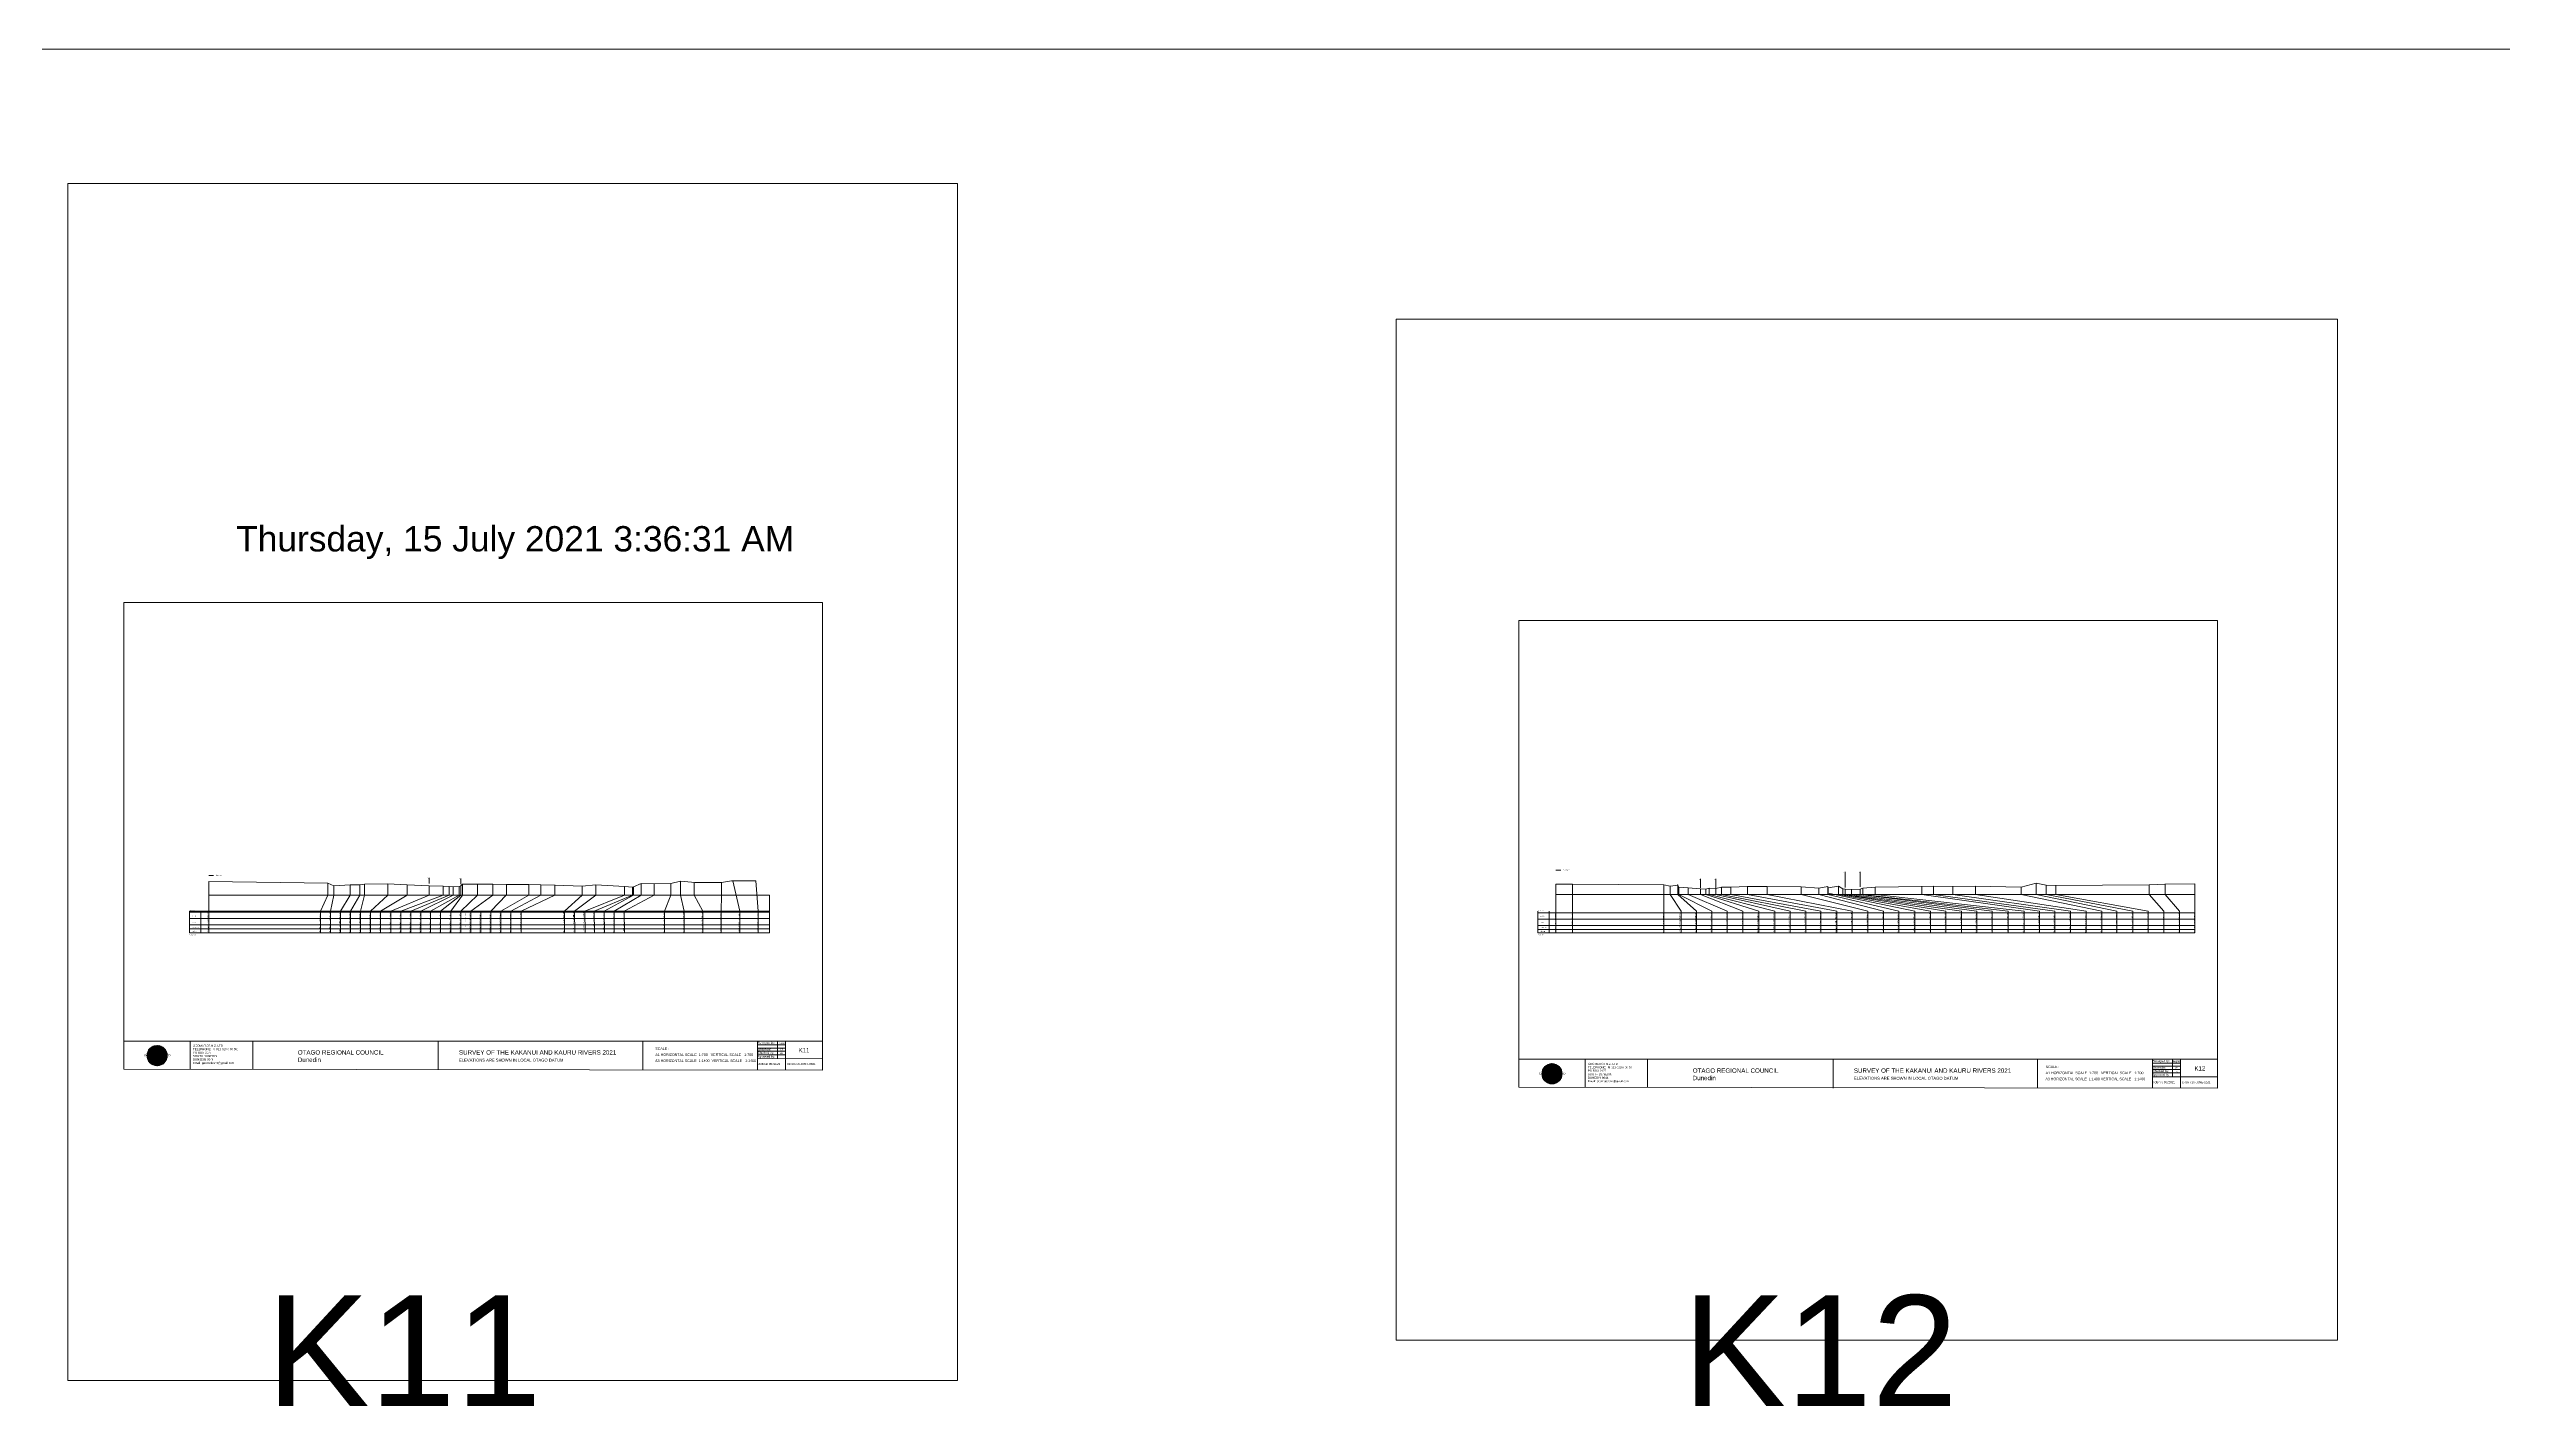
# Model space of a CAD drawing. Header units: millimetres. Extents: x -13804604 to 13046302109, y -19137686871 to 1424964600.
# Drawn here: x -4821816 to -3270423, y -167787 to 690096 of the extents above; entities that cross this region are included whole.
import ezdxf

# ---------------------------------------------------------------- set-up
doc = ezdxf.new("R2010")
doc.units = ezdxf.units.MM
doc.header["$PDMODE"] = 35
doc.header["$PDSIZE"] = 20
doc.layers.get('0').update_dxf_attribs({"lineweight": 0})
doc.layers.add('Datum revision K8-21', color=7, linetype='Continuous', lineweight=0)
doc.layers.add('geo', color=7, linetype='Continuous', lineweight=0)
doc.styles.get("Standard").update_dxf_attribs({"font": 'arial.ttf'})

# ---------------------------------------------------------------- blocks, each defined once
blk = doc.blocks.new('Geomatics_Circle_SPT')
at = {"layer": 'geo', "color": 2, "linetype": 'Continuous', "lineweight": 0}
for p, q in [((0, 25.2), (-25.2, 0)), ((-24.7, 4.9), (-4.9, 24.7)), ((-24.7, -4.9), (4.9, 24.7)), ((4.9, -24.7), (-24.7, 4.9)), ((-24.7, 0), (0, -24.7)), ((-9.7, 23.3), (-23.3, 9.6)), ((9.7, 23.3), (-23.3, -9.7)), ((-23.3, 9.7), (9.7, -23.3)), ((-21, 14), (-14, 21)), ((-21, -14), (14, 21)), ((14, -21), (-21, 14)), ((0, 0), (-17.8, 17.8)), ((0, 0), (-17.8, -17.8)), ((-14, 21), (21, -14)), ((21, 14), (-14, -21)), ((23.3, -9.7), (-9.7, 23.3)), ((-9.7, -23.3), (23.3, 9.7)), ((-4.9, 24.7), (24.7, -4.9)), ((24.7, 4.9), (-4.9, -24.7)), ((25.2, 0), (0, 25.2)), ((0, 0), (17.8, 17.8)), ((0, 0), (17.8, -17.8)), ((0, -24.8), (25.2, 0)), ((4.9, 24.7), (24.7, 4.9)), ((23.3, 9.7), (9.7, 23.3)), ((14, 21), (21, 14)), ((17.8, 18.1), (17.8, 18.1)), ((-4.9, -24.7), (-24.7, -4.9)), ((-23.3, -9.7), (-9.7, -23.3)), ((-14, -21), (-21, -14)), ((-17.8, -17.8), (-17.8, -17.8)), ((24.7, -4.9), (4.9, -24.7)), ((4.9, -24.7), (4.9, -24.7)), ((9.7, -23.3), (23.3, -9.7)), ((21, -14), (14, -21)), ((18.1, -17.8), (18.1, -17.8))]:
    blk.add_line(p, q, dxfattribs=at)
at = {"layer": 'geo', "color": 1, "linetype": 'Continuous', "lineweight": 0}
for p, q in [((-25.2, 0), (9.7, 23.3)), ((-25.2, 0), (-9.6, 23.3)), ((-25.2, 0), (23.3, 9.7)), ((-25.2, 0), (-23.3, 9.7)), ((-23.3, -9.7), (-25.2, 0)), ((-9.6, -23.3), (-25.2, 0)), ((9.7, -23.3), (-25.2, 0)), ((-4.9, 24.8), (-24.7, -4.9)), ((4.9, 24.7), (-24.7, 4.9)), ((14, 21), (-24.7, -4.9)), ((-14, 21), (-24.7, 4.9)), ((21, 14), (-24.7, 4.9)), ((-21, 14), (-24.7, -4.9)), ((0, 0), (-24.7, 4.9)), ((-24.7, 4.9), (-21, -14)), ((-24.7, 4.9), (-4.9, -24.7)), ((-24.7, 4.9), (14, -21)), ((-24.7, 4.9), (-24.7, 4.9)), ((0, 0), (-24.7, -4.9)), ((-23.3, 9.7), (0, 25.2)), ((-23.3, -9.6), (0, 25.2)), ((-23.3, -9.6), (17.8, 17.8)), ((-23.3, 9.7), (-17.8, 17.9)), ((-23.3, -9.6), (-17.8, 17.9)), ((-23.3, 9.7), (17.8, 17.8)), ((-17.8, -17.8), (-23.3, 9.7)), ((0, -25.2), (-23.3, 9.7)), ((-23.3, 9.7), (17.8, -17.8)), ((-23.3, 9.7), (25.2, 0)), ((-23.3, 9.4), (-23.3, 9.4)), ((-23.3, -9.7), (25.2, 0)), ((4.9, 24.8), (-21, -14)), ((-4.9, 24.7), (-21, 14)), ((14, 21), (-21, 14)), ((-14, 21), (-21, -14)), ((0, 0), (-21, 14)), ((-21, 14), (-14, -21)), ((-21, 14), (4.9, -24.7)), ((-21, 14), (-21, 14)), ((24.7, 4.9), (-21, 14)), ((0, 0), (-21, -14)), ((-17.9, 17.6), (-17.9, 17.6)), ((-17.8, 17.8), (9.7, 23.3)), ((-17.8, 17.8), (-9.6, 23.3)), ((-17.8, -17.8), (9.7, 23.3)), ((-17.8, -17.8), (-9.7, 23.3)), ((-9.7, -23.3), (-17.8, 17.8)), ((-17.8, 17.8), (9.7, -23.3)), ((-17.8, 17.8), (23.3, -9.6)), ((-17.8, 17.8), (23.3, 9.7)), ((-17.8, -17.8), (23.3, 9.7)), ((4.9, 24.7), (-14, 21)), ((-4.9, 24.7), (-14, -20.9)), ((0, 0), (-14, 21)), ((-14, 21), (-4.9, -24.7)), ((-14, 21), (-14, 21)), ((24.7, -4.9), (-14, 21)), ((21, 14), (-14, 21)), ((-14, -21), (24.7, 4.9)), ((0, 0), (-14, -21)), ((-9.8, 23.1), (-9.8, 23.1)), ((-9.7, 23.3), (0, 25.2)), ((-9.7, 23.3), (0, -25.2)), ((-9.7, -23.3), (0, 25.2)), ((-9.6, 23.3), (17.8, -17.8)), ((-9.6, 23.3), (25.2, 0)), ((-9.6, 23.3), (17.8, 17.8)), ((-9.6, -23.3), (17.8, 17.9)), ((25.2, 0), (-9.6, -23.3)), ((0, 0), (-4.9, 24.7)), ((-4.9, 24.7), (-4.9, 24.7)), ((21, -14), (-4.9, 24.7)), ((24.8, 4.9), (-4.9, 24.7)), ((14, 21), (-4.9, 24.7)), ((-4.9, -24.7), (21, 14)), ((0, 0), (-4.9, -24.7)), ((-0.2, 25.1), (-0.2, 25.1)), ((0, 25.2), (9.7, -23.3)), ((0, 25.2), (23.3, -9.7)), ((0, 25.2), (23.3, 9.7)), ((0, 25.2), (9.7, 23.3)), ((0, 0), (4.9, 24.7)), ((0, -25.2), (9.7, 23.3)), ((0, 0), (14, 21)), ((0, 0), (21, 14)), ((23.3, 9.7), (0, -25.2)), ((0, 0), (24.8, 4.9)), ((0, 0), (4.9, -24.7)), ((0, 0), (14, -21)), ((0, 0), (21, -14)), ((0, 0), (24.8, -4.9)), ((21, 14), (4.9, 24.8)), ((14, -21), (4.9, 24.7)), ((24.7, -4.9), (4.9, 24.7)), ((4.9, 24.7), (4.9, 24.7)), ((4.9, -24.7), (14, 21)), ((4.9, -24.7), (24.7, 4.9)), ((9.4, 23.3), (9.4, 23.3)), ((9.7, 23.3), (17.8, -17.8)), ((9.7, 23.3), (25.2, 0)), ((9.7, 23.3), (17.8, 17.9)), ((17.8, 17.8), (9.7, -23.3)), ((25.2, 0), (9.7, -23.3)), ((21, -14), (14, 21)), ((24.7, 4.9), (14, 21)), ((14, 21), (14, 21)), ((14, -21), (21, 14)), ((17.6, 17.9), (17.6, 17.9)), ((17.8, 17.8), (23.3, -9.7)), ((17.8, 17.8), (23.3, 9.7)), ((23.3, 9.7), (17.8, -17.8)), ((24.7, -4.9), (21, 14)), ((21, 14), (21, 14)), ((21, -14), (24.7, 4.9)), ((23.1, 9.8), (23.1, 9.8)), ((23.3, 9.7), (25.2, 0)), ((25.2, 0), (23.3, -9.6)), ((24.7, 4.9), (24.7, 4.9)), ((25.1, 0.2), (25.1, 0.2)), ((-25.2, 0), (23.3, -9.7)), ((-25.1, -0.2), (-25.1, -0.2)), ((-24.7, -4.9), (-24.7, -4.9)), ((-24.7, -4.9), (-14, -21)), ((-24.7, -4.9), (4.9, -24.7)), ((-24.7, -4.9), (21, -14)), ((-17.8, -17.8), (-23.3, -9.7)), ((0, -25.2), (-23.3, -9.6)), ((17.8, -17.8), (-23.3, -9.6)), ((-23.1, -9.8), (-23.1, -9.8)), ((-21, -14), (24.7, -4.9)), ((-21, -14), (-21, -14)), ((-21, -14), (-4.9, -24.7)), ((-21, -14), (14, -21)), ((23.3, -9.7), (-17.8, -17.8)), ((-9.6, -23.3), (-17.8, -17.8)), ((9.7, -23.3), (-17.8, -17.8)), ((-17.6, -17.9), (-17.6, -17.9)), ((-14, -21), (21, -14)), ((-14, -21), (-14, -21)), ((-14, -21), (4.9, -24.7)), ((17.8, -17.8), (-9.7, -23.3)), ((0, -25.2), (-9.7, -23.3)), ((-9.4, -23.3), (-9.4, -23.3)), ((-4.9, -24.7), (24.7, -4.9)), ((-4.9, -24.7), (14, -21)), ((-4.9, -24.7), (-4.9, -24.7)), ((23.3, -9.6), (0, -25.2)), ((9.7, -23.3), (0, -25.2)), ((0.2, -25.1), (0.2, -25.1)), ((4.9, -24.7), (21, -14)), ((4.9, -24.7), (4.9, -24.7)), ((17.8, -17.8), (9.7, -23.3)), ((9.8, -23.1), (9.8, -23.1)), ((14, -21), (24.7, -4.9)), ((14, -21), (14, -21)), ((23.3, -9.6), (17.8, -17.8)), ((17.9, -17.6), (17.9, -17.6)), ((21, -14), (21, -14)), ((23.3, -9.4), (23.3, -9.4)), ((24.7, -4.9), (24.7, -4.9))]:
    blk.add_line(p, q, dxfattribs=at)
at = {"layer": 'geo', "color": 114, "linetype": 'Continuous', "lineweight": 0}
for p, q in [((17.9, 17.8), (-25.2, 0)), ((-24.7, 4.9), (14, 21)), ((-24.7, -4.9), (21, 14)), ((-14, -21), (-24.7, 4.9)), ((9.7, 23.3), (-23.3, 9.7)), ((0, 0), (-23.3, 9.7)), ((-23.3, 9.7), (-9.7, -23.3)), ((0, 0), (-23.3, -9.7)), ((-4.9, -24.7), (-21, 14)), ((-20.9, 14), (4.9, 24.7)), ((24.8, 4.9), (-20.9, -14)), ((0, 25.2), (-17.8, 17.8)), ((-17.8, 17.8), (0, -25.2)), ((-14, 21), (-4.9, 24.7)), ((4.9, -24.7), (-14, 21)), ((0, 0), (-9.7, 23.3)), ((0, 0), (-9.7, -23.3)), ((-4.9, 24.7), (14, -21)), ((17.8, -17.8), (0, 25.2)), ((0, 0), (9.7, 23.3)), ((0, 0), (23.3, 9.7)), ((0, 0), (9.7, -23.3)), ((0, 0), (23.3, -9.7)), ((4.9, 24.7), (21, -14)), ((23.3, -9.7), (9.7, 23.3)), ((14, 21), (24.7, -4.9)), ((25.2, 0), (17.8, 17.8)), ((21, 14), (24.7, 4.9)), ((-25.2, 0), (-17.8, -17.8)), ((-21, -14), (-24.7, -4.9)), ((-17.8, -17.8), (25.2, 0)), ((24.8, -4.9), (-14, -21)), ((-9.6, -23.3), (23.3, -9.7)), ((21, -14), (-4.9, -24.8)), ((0, -25.2), (17.9, -17.8)), ((14, -21), (4.9, -24.8))]:
    blk.add_line(p, q, dxfattribs=at)
at = {"layer": 'geo', "color": 250, "linetype": 'Continuous', "lineweight": 0}
for p, q in [((0, 0), (-25.2, 0)), ((24.7, 4.9), (-24.7, 4.9)), ((-24.7, 4.9), (-24.7, -4.9)), ((-23.3, 9.7), (23.3, 9.7)), ((-23.3, 9.7), (-23.3, 9.7)), ((-23.3, -9.7), (-23.3, 9.7)), ((21, 14), (-21, 14)), ((-21, 14), (-21, -14)), ((-17.8, 17.8), (17.8, 17.8)), ((-17.8, -17.8), (-17.8, 17.8)), ((-14, 21), (-14, 21)), ((14, 21), (-14, 21)), ((-14, 20.9), (-14, -21)), ((-9.7, 23.3), (9.7, 23.3)), ((-9.7, -23.3), (-9.7, 23.3)), ((-4.9, 24.7), (4.9, 24.7)), ((-4.9, 24.7), (-4.9, -24.7)), ((0, 0), (0, 25.2)), ((0, 0), (0, -25.2)), ((0, 0), (25.2, 0)), ((4.9, 24.7), (4.9, -24.7)), ((9.7, -23.3), (9.7, 23.3)), ((14, 21), (14, -21)), ((17.8, -17.8), (17.8, 17.8)), ((21, 14), (21, 14)), ((21, -14), (21, 14)), ((23.3, 9.7), (23.3, -9.7)), ((24.7, 4.9), (24.7, 4.9)), ((24.7, -4.9), (24.7, 4.9)), ((-24.7, -4.9), (24.7, -4.9)), ((23.3, -9.7), (-23.3, -9.7)), ((-21, -14), (21, -14)), ((17.8, -17.8), (-17.8, -17.8)), ((-14, -21), (14, -21)), ((9.7, -23.3), (-9.7, -23.3)), ((-4.9, -24.7), (4.9, -24.7))]:
    blk.add_line(p, q, dxfattribs=at)
blk = doc.blocks.new('GeomaticsNZ TITLE BLOCK')
at = {"color": 7, "linetype": 'Continuous', "lineweight": 0}
for p, q in [((0, 94.9), (0, 1579.2)), ((0, 1579.2), (2363.4, 1579.2)), ((2363.4, 1579.2), (2364, 94.9)), ((2364, 94.9), (0, 94.9)), ((0, 94.9), (0, 0)), ((15.9, 94.9), (2364, 94.9)), ((224.3, 95.2), (224.3, -0.3)), ((2364, 94.9), (382.6, 94.9)), ((435.8, 95.2), (435.8, -0.7)), ((1063.4, 94.9), (1063.4, -2.4)), ((1755.4, 94.9), (1755.4, -2.6)), ((2143.9, 94.9), (2143.7, -3)), ((2211.5, 94.9), (2211.5, 36.1)), ((2238.6, 94.8), (2238.6, -3.2)), ((2364, -3.5), (2364, 94.9)), ((0, 0), (2364, -3.5)), ((2143.6, 60.4), (2238.6, 60.4)), ((2143.8, 48.6), (2238.6, 48.6)), ((2143.8, 35.4), (2364, 35.3)), ((2143.9, 81.9), (2238.6, 81.7)), ((2143.9, 71), (2238.6, 71))]:
    blk.add_line(p, q, dxfattribs=at)
at = {"color": 7, "linetype": 'Continuous', "lineweight": 0, "xscale": 1.36, "yscale": 1.36, "zscale": 1.36}
blk.add_blockref('Geomatics_Circle_SPT', (112.4, 45.7), dxfattribs=at)
at = {"color": 7, "linetype": 'Continuous', "lineweight": 0}
for s, p in [('PK&RR', (2213.2, 84.8)), ('ST', (2220.3, 63.6)), ('PK', (2220.4, 50.6))]:
    blk.add_text(s, height=5, dxfattribs=at).set_placement(p)
at = {"color": 7, "linetype": 'Continuous', "lineweight": 0, "attachment_point": 1}
for s, width, heights, insert, char_height in [('{\\C256;Surveyed by:}', 3535.727, [0], (2144.7, 92.4), 7), ('{\\C256;Geomatics N.Z. LTD                   }', 125.079, [15.8], (68.8, 49.9), 7), ('{\\C256;GEOMATICS N.Z. LTD                   \\PTELEPHONE:  M 021 023 6 00 55;\\PPO BOX 2177\\PSOUTH DUNEDIN\\PDUNEDIN 9044\\PEmail: geomaticsnz@gmail.com}', 3535.727, [94.7], (234, 82.7), 7), ('{\\C256;OTAGO REGIONAL COUNCIL\\PDunedin}', 3535.727, [0], (588.6, 64), 15), ('{\\C256;SURVEY OF THE KAKANUI AND KAURU RIVERS 2021}', 3535.727, [0], (1133.8, 64), 15), ('{\\C256;ELEVATIONS ARE SHOWN IN LOCAL OTAGO DATUM}', 3535.727, [0], (1134.1, 35.4), 10), ('{\\C256;Approved by:}', 3535.727, [0], (2144.7, 45.9), 7), ('{\\C256;Checked by:}', 3535.727, [0], (2144.7, 58.6), 7), ('{\\C256;JOB No 0032021}', 3535.727, [0], (2145.3, 20.8), 7), ('{\\C256;Drawn by:}', 3535.727, [0], (2145.8, 70.4), 7), ('{\\C256;Drawn:16-JUNE-2021}', 3535.727, [0], (2244.7, 20.7), 7)]:
    blk.add_mtext_dynamic_manual_height_columns(s, width=width, gutter_width=159, heights=heights, dxfattribs=dict(at, insert=insert, char_height=char_height))

msp = doc.modelspace()

# ---------------------------------------------------------------- linework, layer by layer
at = {"color": 1, "linetype": 'Continuous', "lineweight": 0}
for p, q in [((-3869137.877, 170974.093), (-3866065.704, 170974.093)), ((-4720837.527, 167572.328), (-4717765.355, 167572.328))]:
    msp.add_line(p, q, dxfattribs=at)
at = {"color": 7}
for p, q in [((-4720837.527, 163759), (-4720837.527, 131248.305)), ((-4645526.442, 155227.675), (-4650253.358, 145000)), ((-4645526.442, 162652), (-4645526.442, 155227.675)), ((-4641738.005, 155227.675), (-4643952.261, 145000)), ((-4641738.005, 160992), (-4641738.005, 155227.675)), ((-4631511.739, 155227.675), (-4637627.745, 145000)), ((-4631511.739, 161722), (-4631511.739, 155227.675)), ((-4625392.623, 155227.675), (-4631298.838, 145000)), ((-4625392.623, 161662), (-4625392.623, 155227.675)), ((-4622475.445, 155227.675), (-4624918.703, 145000)), ((-4622475.445, 162003), (-4622475.445, 155227.675)), ((-4607719.916, 155227.675), (-4618692.253, 145000)), ((-4595460.322, 155227.675), (-4612213.564, 145000)), ((-4607719.916, 162353), (-4607719.916, 155227.675)), ((-4581514.67, 155227.675), (-4605774.882, 145000)), ((-4572594.676, 155227.675), (-4599522.574, 145000)), ((-4595460.322, 161724), (-4595460.322, 155227.675)), ((-4568790.847, 155227.675), (-4593149.757, 145000)), ((-4566384.158, 155227.675), (-4586747.179, 145000)), ((-4581514.67, 161114), (-4581514.67, 155227.675)), ((-4562574.263, 155227.675), (-4580640.75, 145000)), ((-4561575.232, 155227.675), (-4574304.525, 145000)), ((-4572594.676, 160864), (-4572594.676, 155227.675)), ((-4568790.847, 160614), (-4568790.847, 155227.675)), ((-4560398.174, 155227.675), (-4567852.182, 145000)), ((-4566384.158, 160365), (-4566384.158, 155227.675)), ((-4562574.263, 160685), (-4562574.263, 155227.675)), ((-4561575.232, 161065), (-4561575.232, 155227.675)), ((-4550870.682, 155227.675), (-4561510.102, 145000)), ((-4560398.174, 162015), (-4560398.174, 155227.675)), ((-4541334.77, 155227.675), (-4555067.517, 145000)), ((-4550870.682, 162035), (-4550870.682, 155227.675)), ((-4532529.775, 155421.959), (-4542599.492, 145000)), ((-4541334.77, 162025), (-4541334.77, 155227.675)), ((-4518472.745, 155227.675), (-4536133, 145000)), ((-4532529.775, 161906), (-4532529.775, 155227.675)), ((-4510928.492, 155227.675), (-4529903.135, 145000)), ((-4502123.035, 155227.675), (-4523376.633, 145000)), ((-4518472.745, 161896), (-4518472.745, 155227.675)), ((-4510928.492, 161657), (-4510928.492, 155227.675)), ((-4502123.035, 161557), (-4502123.035, 155227.675)), ((-4484823.494, 155227.675), (-4495980.254, 145003.849)), ((-4476094.395, 155227.675), (-4489536.414, 145000)), ((-4484823.494, 160828), (-4484823.494, 155227.675)), ((-4458069.311, 155227.675), (-4483105.781, 145000)), ((-4453004.536, 155227.675), (-4477164.032, 145000)), ((-4476094.395, 161688), (-4476094.395, 155227.675)), ((-4452353.254, 155227.675), (-4470875.869, 145000)), ((-4447448.068, 155227.675), (-4464566.224, 145000)), ((-4439326.874, 155227.675), (-4458235.607, 144999.476)), ((-4458069.311, 160618), (-4458069.311, 155227.675)), ((-4453004.536, 160239), (-4453004.536, 155227.675)), ((-4452353.254, 160429), (-4452353.254, 155227.675)), ((-4447448.068, 162439), (-4447448.068, 155227.675)), ((-4439326.874, 162399), (-4439326.874, 155227.675)), ((-4428727.927, 155227.675), (-4432740.584, 145000)), ((-4428727.927, 162449), (-4428727.927, 155227.675)), ((-4422670.072, 164060), (-4422670.072, 155227.675)), ((-4422670.072, 155227.675), (-4420260.85, 145000)), ((-4414074.181, 163200), (-4414074.181, 155227.675)), ((-4414074.181, 155227.675), (-4408580.57, 145000)), ((-4396774.998, 155227.675), (-4396938.023, 145000)), ((-4396774.998, 163220), (-4396774.998, 155227.675)), ((-4389557.073, 164201), (-4385048.371, 145000)), ((-4375059.074, 164201), (-4373441.606, 145000)), ((-4366431.678, 155227.675), (-4366431.678, 131248.305)), ((-4650253.358, 131248.305), (-4650253.358, 145000)), ((-4643952.261, 131248.305), (-4643952.261, 145000)), ((-4637627.745, 131248.305), (-4637627.745, 145000)), ((-4631298.838, 131248.305), (-4631298.838, 145000)), ((-4624918.703, 131248.305), (-4624918.703, 145000)), ((-4618692.253, 131248.305), (-4618692.253, 145000)), ((-4612213.564, 131248.305), (-4612213.564, 145000)), ((-4605774.882, 131248.305), (-4605774.882, 145000)), ((-4599522.574, 131248.305), (-4599522.574, 145000)), ((-4593149.757, 131248.305), (-4593149.757, 145000)), ((-4586747.179, 131248.305), (-4586747.179, 145000)), ((-4580640.75, 131248.305), (-4580640.75, 145000)), ((-4574304.525, 131248.305), (-4574304.525, 145000)), ((-4567852.182, 131248.305), (-4567852.182, 145000)), ((-4561510.102, 131248.305), (-4561510.102, 145000)), ((-4555067.517, 131248.305), (-4555067.517, 145000)), ((-4548781.544, 131248.305), (-4548781.544, 145000)), ((-4542599.492, 131248.305), (-4542599.492, 145000)), ((-4536133, 131248.305), (-4536133, 145000)), ((-4529903.135, 131248.305), (-4529903.135, 145000)), ((-4523376.633, 131248.305), (-4523376.633, 145000)), ((-4495860.205, 131248.305), (-4495980.254, 145003.849)), ((-4489416.399, 131248.305), (-4489536.414, 145000)), ((-4482985.766, 131248.305), (-4483105.781, 145000)), ((-4477044.017, 131248.305), (-4477164.032, 145000)), ((-4470755.854, 131248.305), (-4470875.869, 145000)), ((-4464446.696, 131248.305), (-4464566.224, 145000)), ((-4458115.596, 131248.305), (-4458235.607, 144999.476)), ((-4432740.584, 131248.305), (-4432740.584, 145000)), ((-4420260.85, 131248.305), (-4420260.85, 145000)), ((-4408580.57, 131248.305), (-4408580.57, 145000)), ((-4396938.023, 131248.305), (-4396938.023, 145000)), ((-4385048.371, 131248.305), (-4385048.371, 145000)), ((-4373441.606, 131248.305), (-4373441.606, 145000))]:
    msp.add_line(p, q, dxfattribs=at)
at = {"color": 7, "linetype": 'Continuous', "lineweight": 0}
for p, q in [((-4720837.527, 155227.675), (-4366431.678, 155227.675)), ((-3869137.877, 155505.696), (-3465117.918, 155505.696)), ((-4732943.267, 145000), (-4732943.267, 131248.305)), ((-4732943.267, 145000), (-4366431.678, 145000)), ((-4732943.267, 144412.51), (-4366431.678, 144412.51)), ((-4732943.267, 140362.052), (-4366431.678, 140362.052)), ((-4725930.117, 145000), (-4725930.117, 131248.305)), ((-3880525.565, 145000), (-3880525.565, 131248.305)), ((-3880525.565, 144076.552), (-3465117.918, 144076.552)), ((-3880525.565, 139973.87), (-3465117.918, 139973.87)), ((-3873512.416, 145000), (-3873512.416, 131248.305)), ((-4732943.267, 136360.332), (-4366431.678, 136360.332)), ((-4732943.267, 133760.565), (-4366431.678, 133760.565)), ((-4732943.267, 131248.305), (-4366431.678, 131248.305)), ((-3880525.565, 135906.671), (-3465117.918, 135906.671)), ((-3880525.565, 133524.303), (-3465117.918, 133524.303)), ((-3880525.565, 131248.305), (-3465117.918, 131248.305))]:
    msp.add_line(p, q, dxfattribs=at)
at = {"color": 7, "lineweight": 0}
for p, q in [((-3869137.877, 162106), (-3869137.877, 131248.305)), ((-3858726.259, 162106), (-3858726.259, 131248.305)), ((-3800852.359, 161708), (-3800852.359, 131248.305)), ((-3796985.667, 160888), (-3796985.667, 155505.696)), ((-3796985.667, 155505.696), (-3789904.919, 145000)), ((-3792173.289, 161569), (-3792173.289, 155505.696)), ((-3792173.289, 155505.696), (-3780203.677, 145000)), ((-3791401.563, 160139), (-3791401.563, 155505.696)), ((-3791401.563, 155505.696), (-3770675.843, 145000)), ((-3785541.834, 159689), (-3785541.834, 155505.696)), ((-3785541.834, 155505.696), (-3760800.418, 145000)), ((-3777669.528, 159229), (-3777669.528, 155505.696)), ((-3777669.528, 155505.696), (-3750868.466, 145000)), ((-3774290.954, 158949), (-3774290.954, 155505.696)), ((-3774290.954, 155505.696), (-3740831.716, 145000)), ((-3772205.262, 159499), (-3772205.262, 155505.696)), ((-3772205.262, 155505.696), (-3730804.096, 145000)), ((-3768044.587, 159409), (-3768044.587, 155505.696)), ((-3768044.587, 155505.696), (-3721107.049, 145000)), ((-3764523.551, 155505.696), (-3711244.749, 145000)), ((-3758628.615, 160160), (-3758628.615, 155505.696)), ((-3758628.615, 155505.696), (-3701616.784, 145000)), ((-3748123.824, 160590), (-3748123.824, 155505.696)), ((-3748123.824, 155505.696), (-3691535.456, 145000)), ((-3735504.402, 160590), (-3735504.402, 155505.696)), ((-3735504.402, 155505.696), (-3681844.418, 145000)), ((-3714182.327, 160341), (-3714182.327, 155505.696)), ((-3714182.327, 155505.696), (-3671958.251, 145000)), ((-3702882.63, 159542), (-3702882.63, 155505.696)), ((-3702882.63, 155505.696), (-3662001.862, 145000)), ((-3697225.421, 160702), (-3697225.421, 155505.696)), ((-3697225.421, 155505.696), (-3652272.758, 145000)), ((-3697111.079, 159689), (-3697111.079, 156454.995)), ((-3697111.079, 156454.995), (-3642285.184, 145000)), ((-3690453.537, 160912), (-3690453.537, 155505.696)), ((-3690453.537, 155505.696), (-3632341.517, 145000)), ((-3687651.532, 159212), (-3687651.532, 155505.696)), ((-3687651.532, 155505.696), (-3622641.482, 145000)), ((-3686231.174, 158942), (-3686231.174, 155505.696)), ((-3686231.174, 155505.696), (-3612718.391, 145000)), ((-3682274.669, 158652), (-3682274.669, 155505.696)), ((-3682274.669, 155505.696), (-3603020.774, 145000)), ((-3676742.121, 158953), (-3676742.121, 155505.696)), ((-3676742.121, 155505.696), (-3593246.656, 145000)), ((-3675181.191, 159593), (-3675181.191, 155505.696)), ((-3675181.191, 155505.696), (-3583295.838, 145000)), ((-3667308.612, 160123), (-3667308.612, 155505.696)), ((-3667308.612, 155505.696), (-3573150.061, 145000)), ((-3637903.79, 160614), (-3637903.79, 155505.696)), ((-3637903.79, 155505.696), (-3563375.473, 145000)), ((-3630367.525, 160784), (-3630367.525, 155505.696)), ((-3630367.525, 155505.696), (-3553642.106, 145000)), ((-3618261.353, 160694), (-3618261.353, 155505.696)), ((-3618261.353, 155505.696), (-3543785.043, 145000)), ((-3603912.725, 160915), (-3603912.725, 155505.696)), ((-3603912.725, 155505.696), (-3533812.071, 145000)), ((-3574968.772, 160136), (-3574968.772, 155505.696)), ((-3574968.772, 155505.696), (-3523954.974, 145000)), ((-3565551.42, 162637), (-3565551.42, 155505.696)), ((-3565551.42, 155505.696), (-3514418.648, 145000)), ((-3559260.777, 161377), (-3559260.777, 155505.696)), ((-3559260.777, 155505.696), (-3504463.299, 145000)), ((-3553076.969, 161347), (-3553076.969, 155505.696)), ((-3553076.969, 155505.696), (-3494777.228, 145000)), ((-3494083.328, 161699), (-3494083.328, 155505.696)), ((-3494083.328, 155505.696), (-3484796.234, 145000)), ((-3484065.972, 162000), (-3484065.972, 155505.696)), ((-3484065.972, 155505.696), (-3474853.708, 145000)), ((-3465197.567, 162310), (-3465117.918, 131248.305)), ((-3789904.919, 145000), (-3789904.919, 131248.305)), ((-3780203.677, 145000), (-3780203.677, 131248.305)), ((-3770675.843, 145000), (-3770675.843, 131248.305)), ((-3760800.418, 145000), (-3760800.418, 131248.305)), ((-3721107.049, 145000), (-3721107.049, 131248.305)), ((-3711244.749, 145000), (-3711244.749, 131248.305)), ((-3701616.784, 145000), (-3701616.784, 131248.305)), ((-3691535.456, 145000), (-3691535.456, 131248.305)), ((-3681844.418, 145000), (-3681844.418, 131248.305)), ((-3671958.251, 145000), (-3671958.251, 131248.305)), ((-3662001.862, 145000), (-3662001.862, 131248.305)), ((-3652272.758, 145000), (-3652272.758, 131248.305)), ((-3642285.184, 145000), (-3642285.184, 131248.305)), ((-3632341.517, 145000), (-3632341.517, 131248.305)), ((-3622641.482, 145000), (-3622641.482, 131248.305)), ((-3583295.838, 131248.305), (-3583295.838, 145000)), ((-3573150.061, 131248.305), (-3573150.061, 145000)), ((-3563375.473, 131248.305), (-3563375.473, 145000)), ((-3553642.106, 131248.305), (-3553642.106, 145000)), ((-3543785.043, 131248.305), (-3543785.043, 145000)), ((-3533812.071, 131248.305), (-3533812.071, 145000)), ((-3523954.974, 131248.305), (-3523954.974, 145000)), ((-3514418.648, 131248.305), (-3514418.648, 145000)), ((-3504459.17, 131248.305), (-3504463.299, 145000)), ((-3494777.228, 131248.305), (-3494777.228, 145000)), ((-3484796.234, 131248.305), (-3484796.234, 145000)), ((-3474853.708, 131248.305), (-3474853.708, 145000)), ((-3877344.401, 129878.784), (-3877344.401, 129878.784))]:
    msp.add_line(p, q, dxfattribs=at)
at = {"color": 1}
for points in [[(-4720837.527, 163759), (-4645526.442, 162652), (-4641738.005, 160992), (-4631511.739, 161722), (-4625392.623, 161662), (-4622475.445, 162003), (-4607719.916, 162353), (-4595460.322, 161724), (-4581514.67, 161114), (-4572594.676, 160864), (-4568790.847, 160614), (-4566384.158, 160365), (-4562574.263, 160685), (-4561575.232, 161065), (-4560398.174, 162015), (-4550870.682, 162035), (-4541334.77, 162025), (-4532569.253, 161896), (-4532529.775, 161906), (-4518472.745, 161896), (-4510928.492, 161657), (-4502123.035, 161557), (-4484823.494, 160828), (-4476094.395, 161688), (-4458069.311, 160618), (-4453004.536, 160239), (-4452353.254, 160429), (-4447448.068, 162439), (-4439326.874, 162399)], [(-4439326.874, 162399), (-4428727.927, 162449), (-4422670.072, 164060), (-4413359.282, 163200), (-4396774.998, 163220), (-4390354.988, 164201), (-4375059.074, 164201)]]:
    msp.add_lwpolyline(points, dxfattribs=at)
at = {"color": 1, "lineweight": 0}
for points in [[(-3869137.877, 162106), (-3858726.259, 162106), (-3800852.359, 161708), (-3796985.667, 160888), (-3792173.289, 161569), (-3791401.563, 160139), (-3785541.834, 159689), (-3777669.528, 159229), (-3774290.954, 158949), (-3772205.262, 159499), (-3768044.587, 159409), (-3764523.551, 160209), (-3758628.615, 160209), (-3748123.824, 160590), (-3735504.402, 160590), (-3714182.327, 160341), (-3702882.63, 159542), (-3697225.421, 160702), (-3697111.079, 159712), (-3690453.537, 160912), (-3687651.532, 159212), (-3686231.174, 158942), (-3682274.669, 158652), (-3676742.121, 158953), (-3675181.191, 159593), (-3667308.612, 160123), (-3637903.79, 160614)], [(-3637903.79, 160614), (-3630367.525, 160784), (-3618261.353, 160694), (-3603912.725, 160915), (-3574968.772, 160136), (-3565551.42, 162637), (-3559260.777, 161377), (-3553076.969, 161347), (-3494083.328, 161699), (-3484065.972, 162000), (-3465197.567, 162310)]]:
    msp.add_lwpolyline(points, dxfattribs=at)
for p in [(-4720837.527, 163759), (-4645526.442, 162652), (-4641738.005, 160992), (-4631511.739, 161722), (-4625392.623, 161662), (-4622475.445, 162003), (-4607719.916, 162353), (-4595460.322, 161724), (-4581514.67, 161114), (-4572594.676, 160864), (-4568790.847, 160614), (-4566384.158, 160365), (-4562574.263, 160685), (-4561575.232, 161065), (-4560398.174, 162015), (-4550870.682, 162035), (-4541334.77, 162025), (-4532569.253, 161896), (-4532529.775, 161906), (-4518472.745, 161896), (-4510928.492, 161657), (-4502123.035, 161557), (-4484823.494, 160828), (-4476094.395, 161688), (-4458069.311, 160618), (-4453004.536, 160239), (-4452353.254, 160429), (-4447448.068, 162439), (-4439326.874, 162399), (-4428727.927, 162449), (-4422670.072, 164060), (-4414074.181, 163200), (-4396774.998, 163220), (-4390354.988, 164201), (-4375059.074, 164201)]:
    msp.add_point(p)
at = {"lineweight": 0}
for p in [(-3869137.877, 161871.074), (-3858726.259, 162106), (-3800852.359, 161708), (-3796985.667, 160888), (-3792173.289, 161569), (-3791401.563, 160139), (-3785541.834, 159689), (-3777669.528, 159229), (-3774290.954, 158949), (-3772205.262, 159499), (-3768044.587, 159409), (-3764523.551, 160209), (-3758628.615, 160160), (-3748123.824, 160590), (-3735504.402, 160611), (-3714182.327, 160341), (-3702882.63, 159542), (-3697225.421, 160702), (-3697111.079, 159712), (-3690453.537, 160912), (-3687651.532, 159212), (-3686231.174, 158942), (-3682274.669, 158652), (-3676742.121, 158953), (-3675181.191, 159593), (-3667308.612, 160123), (-3637903.79, 160614), (-3630367.525, 160784), (-3618261.353, 160694), (-3603912.725, 160915), (-3574968.772, 160136), (-3565551.42, 162637), (-3559260.777, 161377), (-3553076.969, 161347), (-3494083.328, 161699), (-3484065.972, 162000), (-3465197.567, 162310)]:
    msp.add_point(p, dxfattribs=at)
at = {"linetype": 'Continuous', "lineweight": 0}
for p in [(-4732943.267, 145000), (-3880525.565, 145000)]:
    msp.add_point(p, dxfattribs=at)
at = {"layer": 'Datum revision K8-21'}
for p, q in [((-4581514.67, 162594.611), (-4581514.67, 166133.793)), ((-4561575.232, 162200.516), (-4561575.232, 165719.537)), ((-3777669.528, 159863.372), (-3777669.528, 165453.797)), ((-3768044.587, 159759.246), (-3768044.587, 165453.797)), ((-3764523.551, 160209), (-3764523.551, 155505.696)), ((-3686231.174, 159887.872), (-3686231.174, 169871.712)), ((-3676742.121, 160485.531), (-3676742.121, 169810.49)), ((-3750868.466, 145000), (-3750868.466, 131248.305)), ((-3740831.716, 145000), (-3740831.716, 131248.305)), ((-3730804.096, 145000), (-3730804.096, 131248.305)), ((-3612718.391, 131248.305), (-3612718.391, 145000)), ((-3603020.774, 131248.305), (-3603020.774, 145000)), ((-3593246.656, 131248.305), (-3593246.656, 145000))]:
    msp.add_line(p, q, dxfattribs=at)
at = {"layer": 'Datum revision K8-21', "color": 1}
msp.add_lwpolyline([(-5817455.326, 690095.837), (-5397924.414, 690095.837), (524538.068, 690095.837)], dxfattribs=at)
at = {"layer": 'Datum revision K8-21', "color": 32, "true_color": 0xcd6928}
for points in [[(-4809929.27, 605120.006), (-4247582.47, 605120.006), (-4247582.47, -151707.522), (-4809929.27, -151707.522)], [(-3970048.105, 519421.289), (-3375026.405, 519421.289), (-3375026.405, -126253.663), (-3970048.105, -126253.663)]]:
    msp.add_lwpolyline(points, close=True, dxfattribs=at)

# ---------------------------------------------------------------- block references
at = {"color": 7, "linetype": 'Continuous', "lineweight": 0, "xscale": 186.8759599228005, "yscale": 186.8759599228005, "zscale": 186.8759599228005}
for p in [(-4774537.662, 45172.44), (-3892637.735, 33671.502)]:
    msp.add_blockref('GeomaticsNZ TITLE BLOCK', p, dxfattribs=at)

# ---------------------------------------------------------------- texts
at = {"color": 7, "linetype": 'Continuous', "lineweight": 0}
for s, height, p in [('Thursday, 15 July 2021 3:36:31 AM', 16000, (-4703572.953, 372474.098)), ('Ground Level', 500, (-3864706.931, 170951.889)), ('Ground Level', 500, (-4716406.582, 167550.124)), ('DATUM 145.00', 500, (-4733014.013, 145146.766)), ('Northing', 500, (-4731417.008, 141760.956)), ('DATUM 145.00', 500, (-3880596.312, 145146.766)), ('Northing', 500, (-3878999.306, 141560.657)), ('Section K11', 500, (-4733014.024, 129797.682)), ('Ground Level', 500, (-4731471.736, 134533.521)), ('Chainage', 500, (-4731469.348, 132077.102)), ('Easting', 500, (-4731489.812, 137681.89)), ('Section K12', 500, (-3880596.323, 129797.682)), ('Ground Level', 500, (-3879054.034, 134533.521)), ('Chainage', 500, (-3879051.647, 132077.102)), ('Easting', 500, (-3879072.111, 137481.59)), ('A3 HORIZONTAL SCALE  1:1400  VERTICAL SCALE   1:1400 ', 1629.12108, (-4438630.998, 49642.591)), ('A1 HORIZONTAL SCALE  1:700   VERTICAL SCALE   1:700', 1629.12108, (-4438508.727, 53476.526)), ('SCALE :  ', 1629.1211, (-4438534.109, 57310.461)), ('K11', 2715.2018, (-4347863.658, 55769.94)), ('SCALE :  ', 1629.1211, (-3559515.969, 45809.524)), ('K12', 2715.2018, (-3465393.953, 44269.003)), ('A3 HORIZONTAL SCALE  1:1400 VERTICAL SCALE   1:1400 ', 1629.12108, (-3559654.906, 38141.654)), ('A1 HORIZONTAL SCALE  1:700   VERTICAL SCALE   1:700 ', 1629.12108, (-3559532.635, 41975.589)), ('K11', 70000, (-4684458.262, -167787.037)), ('K12', 70000, (-3788996.37, -167787.037))]:
    msp.add_text(s, height=height, dxfattribs=at).set_placement(p)
at = {"color": 7}
for s, rotation, p in [('-11.53  163.76  1425640.36  5005794.72', 90, (-4720997.06, 131613.844)), ('63.78   62.65  1425664.34  5005727.61', 90, (-4650431.918, 131859.166)), ('67.57   60.99  1425665.20  5005723.92', 90, (-4644093.259, 131859.166)), ('77.80   161.72  1425671.49  5005714.94', 90, (-4637754.601, 131568.333)), ('83.92   161.66  1425673.04  5005709.02', 90, (-4631416.284, 131573.107)), ('86.83   162.00  1425673.86  5005706.22', 90, (-4625077.625, 131573.107)), ('101.59  162.35  1425677.69  5005691.97', 90, (-4618738.967, 131525.358)), ('113.85  161.72  1425680.98  5005680.16', 90, (-4612400.309, 131525.358)), ('127.80  161.11  1425682.67  5005666.18', 90, (-4606061.65, 131525.358)), ('136.72  160.86  1425686.85  5005658.06', 90, (-4599723.333, 131525.358)), ('140.52  160.61  1425687.74  5005654.36', 90, (-4593384.674, 131525.358)), ('142.93  160.37  1425688.60  5005652.10', 90, (-4587046.016, 131525.358)), ('146.74  160.69  1425689.55  5005648.41', 90, (-4580707.358, 131525.358)), ('147.73  161.07  1425689.57  5005647.38', 90, (-4574369.04, 131525.358)), ('148.91  162.02  1425690.23  5005646.34', 90, (-4568030.382, 131525.358)), ('158.44  162.04  1425691.18  5005636.73', 90, (-4561691.724, 131525.358)), ('146.74  160.69  1425689.55  5005648.41', 90, (-4558219.618, 132537.929)), ('167.98  162.03  1425694.59  5005627.77', 90, (-4555353.065, 131525.358)), ('176.74  161.90  1425697.40  5005619.45', 90, (-4549014.407, 131525.358)), ('176.78  161.91  1425697.44  5005619.42', 90, (-4542676.089, 131525.358)), ('190.84  161.90  1425703.71  5005606.58', 90, (-4536337.772, 131525.358)), ('198.38  161.66  1425707.67  5005599.88', 90, (-4529999.114, 131525.358)), ('207.19  161.56  1425708.55  5005590.96', 90, (-4523660.455, 131580.952)), ('224.49  160.83  1425713.42  5005574.36', 90.500024972, (-4496232.682, 131248.305)), ('233.22  161.69  1425713.33  5005565.26', 90.500024972, (-4489894.265, 131303.622)), ('251.24  160.62  1425717.02  5005547.58', 90.500024972, (-4483555.848, 131358.94)), ('256.31 160.24  1425718.85  5005542.83', 90.500024972, (-4477217.772, 131409.055)), ('256.96  160.43  1425719.45  5005542.32', 90.500024972, (-4470879.355, 131543.568)), ('261.86  162.44  1425719.95  5005537.37', 90.500024972, (-4464540.938, 131423.497)), ('269.98  162.40  1425726.56  5005530.80', 90.500024972, (-4458202.521, 131580.206)), ('286.64  164.06  1425727.07  5005513.63', 90, (-4420502.991, 131635.953)), ('295.24  163.20  1425729.56  5005505.40', 90, (-4408767.104, 131635.953)), ('312.54  163.22  1425731.61  5005488.03', 90, (-4397031.216, 131542.675)), ('318.96  164.20  1425740.59  5005483.88', 90, (-4385295.328, 131542.675)), ('334.25  164.20  1425738.44  5005467.38', 90, (-4373559.441, 131542.675))]:
    msp.add_text(s, height=500, rotation=rotation, dxfattribs=at).set_placement(p)
at = {"color": 7, "insert": (-4433418.424, 131635.953), "char_height": 500, "width": 13000.01705, "attachment_point": 1, "rotation": 90}
msp.add_mtext('280.58  162.45  1425724.29  5005519.15', dxfattribs=at)
at = {"layer": 'Datum revision K8-21'}
for s, p in [('0.20    162.11  1425824.40  5005865.00', (-3869137.877, 131365.879)), ('10.61   162.11  1425823.76  5005854.60', (-3858726.259, 131365.879)), ('68.49   161.71  1425848.63  5005801.12', (-3800890.996, 131248.305)), ('72.35   160.89  1425848.51  5005796.96', (-3790518.196, 131250.86)), ('77.16   161.57  1425846.81  5005791.34', (-3780659.062, 131250.86)), ('77.94   160.14  1425846.83  5005790.54', (-3770799.928, 131250.86)), ('83.80   159.69  1425847.88  5005784.74', (-3760940.794, 131255.635)), ('91.67   159.23  1425850.45  5005777.29', (-3751081.66, 131254.953)), ('95.05   158.95  1425850.93  5005773.91', (-3741222.526, 131254.953)), ('97.13   159.50  1425851.07  5005771.78', (-3731363.392, 131254.953)), ('101.29  159.41  1425852.18  5005767.77', (-3721504.258, 131207.886)), ('104.81  160.21  1425853.55  5005764.50', (-3711645.466, 131207.886)), ('110.71  160.16  1425855.37  5005758.89', (-3701786.332, 131207.886)), ('121.21  160.59  1425858.43  5005748.84', (-3691927.198, 131207.886)), ('133.83  160.61  1425861.67  5005736.64', (-3682068.064, 131207.886)), ('155.16  160.34  1425867.43  5005716.11', (-3672208.93, 131207.886)), ('166.46  159.54  1425871.00  5005705.38', (-3662349.796, 131207.886)), ('172.11  160.70  1425870.37  5005699.32', (-3652490.662, 131207.886)), ('172.23  159.71  1425872.17  5005699.71', (-3642631.528, 131207.886)), ('178.88  160.91  1425872.38  5005692.85', (-3632772.394, 131207.886)), ('181.69  159.21  1425874.51  5005690.54', (-3622913.26, 131207.886)), ('183.11  158.94  1425873.54  5005688.79', (-3613054.467, 131207.886)), ('187.06  158.65  1425876.30  5005685.46', (-3603195.334, 131207.886)), ('192.60  158.95  1425877.68  5005680.10', (-3593336.2, 131207.886)), ('194.16  159.59  1425878.32  5005678.66', (-3583477.407, 131207.886)), ('202.03  160.12  1425881.68  5005671.44', (-3573618.273, 131263.479)), ('231.43  160.61  1425886.49  5005642.23', (-3563759.139, 131263.479)), ('238.97  160.78  1425887.02  5005634.56', (-3553900.005, 131263.479)), ('251.08  160.69  1425884.85  5005621.49', (-3544040.871, 131263.479)), ('265.43  160.92  1425879.88  5005605.62', (-3534182.078, 131263.479)), ('294.37  160.14  1425902.39  5005581.33', (-3524322.944, 131263.479)), ('303.79  162.64  1425907.43  5005572.96', (-3514463.811, 131254.612)), ('310.08  161.38  1425910.48  5005567.29', (-3504604.677, 131254.612)), ('316.26  161.35  1425912.13  5005561.33', (-3494745.543, 131254.612)), ('375.25  161.70  1425931.02  5005505.39', (-3484886.409, 131254.612)), ('385.27  162.00  1425933.00  5005495.53', (-3475027.275, 131254.612)), ('404.14  162.31  1425936.89  5005477.01', (-3465168.141, 131275.076))]:
    msp.add_text(s, height=500, rotation=90, dxfattribs=at).set_placement(p)
at = {"layer": 'Datum revision K8-21', "char_height": 500, "attachment_point": 1}
for insert in [(-4582419.257, 166133.793), (-4562424.151, 165719.537)]:
    msp.add_mtext('W', dxfattribs=dict(at, insert=insert))
at = {"layer": 'Datum revision K8-21', "char_height": 500, "attachment_point": 1, "rotation": 90}
for insert in [(-3778486.811, 164734.541), (-3768890.101, 164734.541), (-3687282.234, 169221.076), (-3677726.787, 169043.478)]:
    msp.add_mtext_dynamic_manual_height_columns('W', width=3214.48154, gutter_width=25000, heights=[0], dxfattribs=dict(at, insert=insert))

doc.saveas('drawing.dxf')
